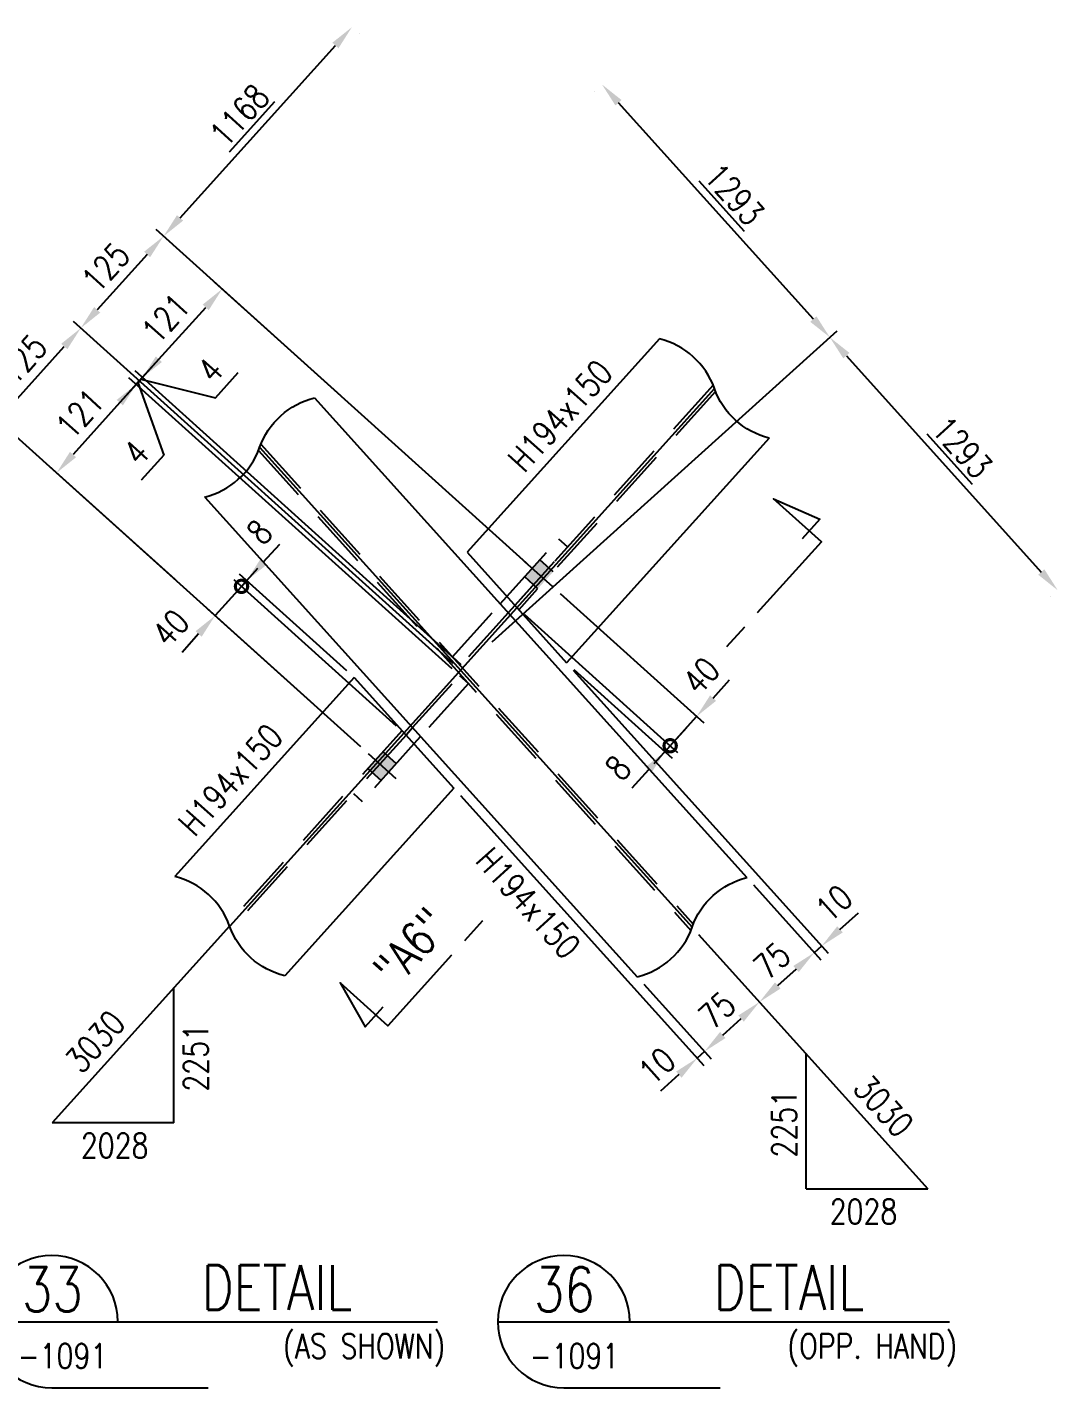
# Model space of a CAD drawing. Header units: millimetres. Extents: x 0 to 232280, y -26939 to 23794.
# Drawn here: x 101926 to 102971, y -24002 to -22622 of the extents above; entities that cross this region are included whole.
import ezdxf
from ezdxf.enums import TextEntityAlignment as Align

# ---------------------------------------------------------------- set-up
doc = ezdxf.new("R2010")
doc.units = ezdxf.units.MM
doc.header["$LTSCALE"] = 30
doc.linetypes.add('JNK-CENTER', pattern=[34, 30, -1.5, 1, -1.5])
doc.linetypes.add('JNK-HIDDEN', pattern=[3, 2, -1])
for name, color, linetype in [('CEN-R', 1, 'JNK-CENTER'), ('CON-C', 4, 'Continuous'), ('CON-G', 3, 'Continuous'), ('CON-W', 7, 'Continuous'), ('CON-Y', 2, 'Continuous'), ('Dim-W', 7, 'Continuous'), ('HID-Y', 2, 'JNK-HIDDEN'), ('STL-OBJT', 7, 'Continuous'), ('TXT-Y', 2, 'Continuous')]:
    doc.layers.add(name, color=color, linetype=linetype)
doc.styles.add('SIMPLEX', font='simplex.shx', dxfattribs={"width": 0.8})
doc.dimstyles.new('DIM10', dxfattribs={"dimscale": 10, "dimtxt": 2.5, "dimasz": 2.5, "dimexe": 1, "dimexo": 1, "dimgap": 1, "dimtad": 1, "dimdec": 0, "dimdsep": 46, "dimtxsty": 'SIMPLEX', "dimcen": 0, "dimclrt": 2, "dimadec": 1, "dimazin": 2, "dimtfac": 1, "dimtdec": 0, "dimtix": 1, "dimtmove": 2, "dimatfit": 0, "dimfxl": 0.18, "dimtolj": 1, "dimtzin": 0, "dimarcsym": 0})

# ---------------------------------------------------------------- blocks, each defined once
blk = doc.blocks.new('SECTITLE')
at = {"layer": 'CON-G'}
for p, q in [((-1.7, 0), (44.1, 0)), ((5, -6.7), (20.86, -6.7))]:
    blk.add_line(p, q, dxfattribs=at)
blk.add_arc((5, 0), 6.7, 0, 270, dxfattribs=at)
at = {"layer": 'CON-C', "style": 'SIMPLEX', "width": 0.8}
for tag, p in [('A', (5.06, 1.04)), ('ELEVATION', (27.83, 1.22))]:
    blk.add_attdef(tag, text='', height=4.5, dxfattribs=at).set_placement(p, align=Align.CENTER)
at = {"layer": 'CON-Y', "style": 'SIMPLEX', "width": 0.8}
blk.add_attdef('SCALE', text='', height=2.5, dxfattribs=at).set_placement((44.9, -3.72), align=Align.RIGHT)
blk.add_attdef('H0000-0000', (1.54, -4.72), '', height=2.5, dxfattribs=at)
blk = doc.blocks.new('*D3640')
at = {"layer": 'DEFPOINTS', "color": 0, "transparency": 16777216}
for p in [(102600.5, -23534.8), (102544.7, -23584.9), (102668.7, -23610.6)]:
    blk.add_point(p, dxfattribs=at)
at = {"layer": 'Dim-W', "color": 0, "lineweight": -2, "transparency": 16777216}
for p, q in [((102607.1, -23542.2), (102675.4, -23618)), ((102551.4, -23592.4), (102619.7, -23668.2)), ((102631.6, -23644), (102650.1, -23627.3))]:
    blk.add_line(p, q, dxfattribs=at)
at = {"layer": 'Dim-W', "color": 0, "transparency": 16777216}
for points in [[(102647.3, -23624.2), (102652.9, -23630.4), (102668.7, -23610.6)], [(102628.8, -23640.9), (102634.3, -23647.1), (102613, -23660.8)]]:
    blk.add_solid(points, dxfattribs=at)
at = {"layer": 'Dim-W', "color": 2, "transparency": 16777216, "insert": (102625.8, -23618.9), "char_height": 25, "attachment_point": 5, "rotation": 42.0167, "style": 'SIMPLEX', "bg_fill": 3, "box_fill_scale": 1.1, "bg_fill_color": 256, "bg_fill_true_color": 13158600, "bg_fill_transparency": 0}
blk.add_mtext('\\A1;75', dxfattribs=at)
blk = doc.blocks.new('*D3641')
at = {"layer": 'DEFPOINTS', "color": 0, "transparency": 16777216}
for p in [(102656, -23484.4), (102724.4, -23560.4), (102668.7, -23610.6)]:
    blk.add_point(p, dxfattribs=at)
at = {"layer": 'Dim-W', "color": 0, "lineweight": -2, "transparency": 16777216}
for p, q in [((102662.7, -23491.8), (102731.1, -23567.8)), ((102687.3, -23593.8), (102705.8, -23577.1)), ((102662, -23603.1), (102662, -23603.1))]:
    blk.add_line(p, q, dxfattribs=at)
at = {"layer": 'Dim-W', "color": 0, "transparency": 16777216}
for points in [[(102703.1, -23574), (102708.6, -23580.2), (102724.4, -23560.4)], [(102684.5, -23590.7), (102690.1, -23596.9), (102668.7, -23610.6)]]:
    blk.add_solid(points, dxfattribs=at)
at = {"layer": 'Dim-W', "color": 2, "transparency": 16777216, "insert": (102681.5, -23568.7), "char_height": 25, "attachment_point": 5, "rotation": 42.0167, "style": 'SIMPLEX', "bg_fill": 3, "box_fill_scale": 1.1, "bg_fill_color": 256, "bg_fill_true_color": 13158600, "bg_fill_transparency": 0}
blk.add_mtext('\\A1;75', dxfattribs=at)
blk = doc.blocks.new('*D3702')
at = {"layer": 'DEFPOINTS', "color": 0, "transparency": 16777216}
for p in [(102473.3, -23266.6), (102724.4, -23560.4), (102731.9, -23553.7)]:
    blk.add_point(p, dxfattribs=at)
at = {"layer": 'Dim-W', "color": 0, "lineweight": -2, "transparency": 16777216}
for p, q in [((102480, -23274.1), (102738.5, -23561.1)), ((102750.4, -23536.9), (102769, -23520.2)), ((102717.7, -23552.9), (102717.7, -23552.9)), ((102724.4, -23560.4), (102731.9, -23553.7)), ((102705.8, -23577.1), (102687.3, -23593.8))]:
    blk.add_line(p, q, dxfattribs=at)
at = {"layer": 'Dim-W', "color": 0, "transparency": 16777216}
blk.add_solid([(102703.1, -23574), (102708.6, -23580.2), (102724.4, -23560.4)], dxfattribs=at)
at = {"layer": 'Dim-W', "color": 2, "transparency": 16777216, "insert": (102744.3, -23510.4), "char_height": 25, "attachment_point": 5, "rotation": 42.0167, "style": 'SIMPLEX', "bg_fill": 3, "box_fill_scale": 1.1, "bg_fill_color": 256, "bg_fill_true_color": 13158600, "bg_fill_transparency": 0}
blk.add_mtext('\\A1;10', dxfattribs=at)
at = {"layer": 'Dim-W', "color": 0, "transparency": 16777216}
blk.add_solid([(102747.6, -23533.8), (102753.2, -23540), (102731.9, -23553.7)], dxfattribs=at)
blk = doc.blocks.new('*D3642')
at = {"layer": 'DEFPOINTS', "color": 0, "transparency": 16777216}
for p in [(102358.9, -23393.6), (102605.6, -23667.5), (102613, -23660.8)]:
    blk.add_point(p, dxfattribs=at)
at = {"layer": 'Dim-W', "color": 0, "lineweight": -2, "transparency": 16777216}
for p, q in [((102365.5, -23401.1), (102612.2, -23674.9)), ((102631.6, -23644), (102650.1, -23627.3)), ((102606.3, -23653.3), (102606.3, -23653.3)), ((102613, -23660.8), (102605.6, -23667.5)), ((102587, -23684.2), (102568.4, -23700.9))]:
    blk.add_line(p, q, dxfattribs=at)
at = {"layer": 'Dim-W', "color": 0, "transparency": 16777216}
blk.add_solid([(102628.8, -23640.9), (102634.3, -23647.1), (102613, -23660.8)], dxfattribs=at)
at = {"layer": 'Dim-W', "color": 2, "transparency": 16777216, "insert": (102564.8, -23675.3), "char_height": 25, "attachment_point": 5, "rotation": 42.0167, "style": 'SIMPLEX', "bg_fill": 3, "box_fill_scale": 1.1, "bg_fill_color": 256, "bg_fill_true_color": 13158600, "bg_fill_transparency": 0}
blk.add_mtext('\\A1;10', dxfattribs=at)
at = {"layer": 'Dim-W', "color": 0, "transparency": 16777216}
blk.add_solid([(102584.2, -23681.1), (102589.8, -23687.3), (102605.6, -23667.5)], dxfattribs=at)
blk = doc.blocks.new('_DotSmall')
at = {"color": 0, "linetype": 'ByBlock', "const_width": 0.5}
blk.add_lwpolyline([(-0.0625, 0, 1), (0.0625, 0, 1)], format="xyb", close=True, dxfattribs=at)
blk = doc.blocks.new('*D3643')
at = {"layer": 'DEFPOINTS', "color": 0, "transparency": 16777216}
for p in [(102459.2, -23189.6), (102422.8, -23210.6), (102605, -23321)]:
    blk.add_point(p, dxfattribs=at)
at = {"layer": 'Dim-W', "color": 0, "lineweight": -2, "transparency": 16777216}
for p, q in [((102466.6, -23196.3), (102612.4, -23327.6)), ((102430.2, -23217.3), (102585.7, -23357.4)), ((102621.7, -23302.4), (102638.5, -23283.8)), ((102578.2, -23350.7), (102605, -23321)), ((102578.2, -23350.7), (102561.5, -23369.2))]:
    blk.add_line(p, q, dxfattribs=at)
at = {"layer": 'Dim-W', "color": 0, "lineweight": -2, "transparency": 16777216, "xscale": 25, "yscale": 25, "zscale": 25, "rotation": 47.98326954012734}
blk.add_blockref('_DotSmall', (102578.2, -23350.7), dxfattribs=at)
at = {"layer": 'Dim-W', "color": 2, "transparency": 16777216, "insert": (102609.7, -23279.7), "char_height": 25, "attachment_point": 5, "rotation": 47.9833, "style": 'SIMPLEX', "bg_fill": 3, "box_fill_scale": 1.1, "bg_fill_color": 256, "bg_fill_true_color": 13158600, "bg_fill_transparency": 0}
blk.add_mtext('\\A1;40', dxfattribs=at)
at = {"layer": 'Dim-W', "color": 0, "transparency": 16777216}
blk.add_solid([(102618.7, -23299.6), (102624.8, -23305.2), (102605, -23321)], dxfattribs=at)
blk = doc.blocks.new('*D3644')
at = {"layer": 'DEFPOINTS', "color": 0, "transparency": 16777216}
for p in [(102473.3, -23266.6), (102578.2, -23350.7), (102573, -23356.5)]:
    blk.add_point(p, dxfattribs=at)
at = {"layer": 'Dim-W', "color": 0, "lineweight": -2, "transparency": 16777216}
for p, q in [((102480.7, -23273.3), (102580.4, -23363.2)), ((102578.2, -23350.7), (102595, -23332.1)), ((102578.2, -23350.7), (102573, -23356.5)), ((102585.7, -23357.4), (102585.7, -23357.4)), ((102556.3, -23375.1), (102539.5, -23393.6))]:
    blk.add_line(p, q, dxfattribs=at)
at = {"layer": 'Dim-W', "color": 2, "transparency": 16777216, "insert": (102525.4, -23373.1), "char_height": 25, "attachment_point": 5, "rotation": 47.9833, "style": 'SIMPLEX', "bg_fill": 3, "box_fill_scale": 1.1, "bg_fill_color": 256, "bg_fill_true_color": 13158600, "bg_fill_transparency": 0}
blk.add_mtext('\\A1;8', dxfattribs=at)
at = {"layer": 'Dim-W', "color": 0, "transparency": 16777216}
blk.add_solid([(102553.2, -23372.3), (102559.4, -23377.9), (102573, -23356.5)], dxfattribs=at)
blk = doc.blocks.new('_None')
blk = doc.blocks.new('*D3645')
at = {"layer": 'DEFPOINTS', "color": 0, "transparency": 16777216}
for p in [(102116.8, -23218.8), (102308.4, -23337.6), (102271.9, -23358.6)]:
    blk.add_point(p, dxfattribs=at)
at = {"layer": 'Dim-W', "color": 0, "lineweight": -2, "transparency": 16777216}
for p, q in [((102143.6, -23189.1), (102160.3, -23170.6)), ((102143.6, -23189.1), (102116.8, -23218.8)), ((102300.9, -23330.9), (102136.1, -23182.4)), ((102264.5, -23351.9), (102109.4, -23212.2)), ((102100.1, -23237.4), (102083.3, -23256))]:
    blk.add_line(p, q, dxfattribs=at)
at = {"layer": 'Dim-W', "color": 0, "lineweight": -2, "transparency": 16777216, "xscale": 25, "yscale": 25, "zscale": 25, "rotation": 227.9832695401273}
blk.add_blockref('_DotSmall', (102143.6, -23189.1), dxfattribs=at)
at = {"layer": 'Dim-W', "color": 2, "transparency": 16777216, "insert": (102071.8, -23231.2), "char_height": 25, "attachment_point": 5, "rotation": 47.9833, "style": 'SIMPLEX', "bg_fill": 3, "box_fill_scale": 1.1, "bg_fill_color": 256, "bg_fill_true_color": 13158600, "bg_fill_transparency": 0}
blk.add_mtext('\\A1;40', dxfattribs=at)
at = {"layer": 'Dim-W', "color": 0, "transparency": 16777216}
blk.add_solid([(102097, -23234.6), (102103.2, -23240.2), (102116.8, -23218.8)], dxfattribs=at)
blk = doc.blocks.new('*D3646')
at = {"layer": 'DEFPOINTS', "color": 0, "transparency": 16777216}
for p in [(102143.6, -23189.1), (102148.8, -23183.3), (102257.9, -23281.6)]:
    blk.add_point(p, dxfattribs=at)
at = {"layer": 'Dim-W', "color": 0, "lineweight": -2, "transparency": 16777216}
for p, q in [((102165.6, -23164.7), (102182.3, -23146.2)), ((102143.6, -23189.1), (102126.8, -23207.7)), ((102250.5, -23274.9), (102141.4, -23176.6)), ((102143.6, -23189.1), (102148.8, -23183.3)), ((102151, -23195.8), (102151, -23195.8))]:
    blk.add_line(p, q, dxfattribs=at)
at = {"layer": 'Dim-W', "color": 0, "lineweight": -2, "transparency": 16777216, "xscale": 25, "yscale": 25, "zscale": 25, "rotation": 47.98326954012734}
blk.add_blockref('_DotSmall', (102143.6, -23189.1), dxfattribs=at)
at = {"layer": 'Dim-W', "color": 2, "transparency": 16777216, "insert": (102161.8, -23134), "char_height": 25, "attachment_point": 5, "rotation": 47.9833, "style": 'SIMPLEX', "bg_fill": 3, "box_fill_scale": 1.1, "bg_fill_color": 256, "bg_fill_true_color": 13158600, "bg_fill_transparency": 0}
blk.add_mtext('\\A1;8', dxfattribs=at)
at = {"layer": 'Dim-W', "color": 0, "transparency": 16777216}
blk.add_solid([(102162.5, -23161.9), (102168.7, -23167.5), (102148.8, -23183.3)], dxfattribs=at)
blk = doc.blocks.new('*D3647')
at = {"layer": 'DEFPOINTS', "color": 0, "transparency": 16777216}
for p in [(101980.6, -22927.3), (102365.6, -23274.1), (102271.9, -23358.6)]:
    blk.add_point(p, dxfattribs=at)
at = {"layer": 'Dim-W', "color": 0, "lineweight": -2, "transparency": 16777216}
for p, q in [((102358.2, -23267.4), (101973.2, -22920.6)), ((101913.4, -23001.9), (101963.9, -22945.8)), ((102264.5, -23351.9), (101889.2, -23013.8))]:
    blk.add_line(p, q, dxfattribs=at)
at = {"layer": 'Dim-W', "color": 0, "transparency": 16777216}
for points in [[(101960.8, -22943.1), (101967, -22948.6), (101980.6, -22927.3)], [(101910.3, -22999.1), (101916.5, -23004.7), (101896.6, -23020.5)]]:
    blk.add_solid(points, dxfattribs=at)
at = {"layer": 'Dim-W', "color": 2, "transparency": 16777216, "insert": (101921.9, -22958.8), "char_height": 25, "attachment_point": 5, "rotation": 47.9833, "style": 'SIMPLEX', "bg_fill": 3, "box_fill_scale": 1.1, "bg_fill_color": 256, "bg_fill_true_color": 13158600, "bg_fill_transparency": 0}
blk.add_mtext('\\A1;125', dxfattribs=at)
blk = doc.blocks.new('*D3649')
at = {"layer": 'DEFPOINTS', "color": 0, "transparency": 16777216}
for p in [(101980.6, -22927.3), (102439.9, -23172.2), (102365.6, -23274.1)]:
    blk.add_point(p, dxfattribs=at)
at = {"layer": 'Dim-W', "color": 0, "lineweight": -2, "transparency": 16777216}
for p, q in [((102432.5, -23165.5), (102057.2, -22827.4)), ((102047.8, -22852.6), (101997.3, -22908.7)), ((102358.2, -23267.4), (101973.2, -22920.6))]:
    blk.add_line(p, q, dxfattribs=at)
at = {"layer": 'Dim-W', "color": 0, "transparency": 16777216}
for points in [[(102044.8, -22849.8), (102050.9, -22855.4), (102064.6, -22834.1)], [(101994.2, -22905.9), (102000.4, -22911.5), (101980.6, -22927.3)]]:
    blk.add_solid(points, dxfattribs=at)
at = {"layer": 'Dim-W', "color": 2, "transparency": 16777216, "insert": (102005.9, -22865.6), "char_height": 25, "attachment_point": 5, "rotation": 47.9833, "style": 'SIMPLEX', "bg_fill": 3, "box_fill_scale": 1.1, "bg_fill_color": 256, "bg_fill_true_color": 13158600, "bg_fill_transparency": 0}
blk.add_mtext('\\A1;125', dxfattribs=at)
blk = doc.blocks.new('*D3650')
at = {"layer": 'DEFPOINTS', "color": 0, "transparency": 16777216}
for p in [(102255.5, -22622.1), (102255.5, -22622.1), (102064.6, -22834.1)]:
    blk.add_point(p, dxfattribs=at)
at = {"layer": 'Dim-W', "color": 0, "lineweight": -2, "transparency": 16777216}
for p, q in [((102262.9, -22628.8), (102262.9, -22628.8)), ((102081.3, -22815.5), (102238.8, -22640.7)), ((102057.2, -22827.4), (102057.2, -22827.4))]:
    blk.add_line(p, q, dxfattribs=at)
at = {"layer": 'Dim-W', "color": 0, "transparency": 16777216}
for points in [[(102235.7, -22637.9), (102241.9, -22643.5), (102255.5, -22622.1)], [(102078.2, -22812.7), (102084.4, -22818.3), (102064.6, -22834.1)]]:
    blk.add_solid(points, dxfattribs=at)
at = {"layer": 'Dim-W', "color": 2, "transparency": 16777216, "insert": (102141.5, -22711.4), "char_height": 25, "attachment_point": 5, "rotation": 47.9833, "style": 'SIMPLEX', "bg_fill": 3, "box_fill_scale": 1.1, "bg_fill_color": 256, "bg_fill_true_color": 13158600, "bg_fill_transparency": 0}
blk.add_mtext('\\A1;{\\L1168}', dxfattribs=at)
blk = doc.blocks.new('*D3651')
at = {"layer": 'DEFPOINTS', "color": 0, "transparency": 16777216}
for p in [(101956.1, -23074), (102083.7, -23189), (102364.7, -23279.5)]:
    blk.add_point(p, dxfattribs=at)
at = {"layer": 'Dim-W', "color": 0, "lineweight": -2, "transparency": 16777216}
for p, q in [((102357.3, -23272.8), (102029.5, -22977.5)), ((102020.2, -23002.8), (101972.8, -23055.5)), ((102076.3, -23182.3), (101948.6, -23067.3))]:
    blk.add_line(p, q, dxfattribs=at)
at = {"layer": 'Dim-W', "color": 0, "transparency": 16777216}
for points in [[(102017.1, -23000), (102023.3, -23005.6), (102037, -22984.2)], [(101969.7, -23052.7), (101975.9, -23058.2), (101956.1, -23074)]]:
    blk.add_solid(points, dxfattribs=at)
at = {"layer": 'Dim-W', "color": 2, "transparency": 16777216, "insert": (101979.8, -23014.1), "char_height": 25, "attachment_point": 5, "rotation": 47.9833, "style": 'SIMPLEX', "bg_fill": 3, "box_fill_scale": 1.1, "bg_fill_color": 256, "bg_fill_true_color": 13158600, "bg_fill_transparency": 0}
blk.add_mtext('\\A1;121', dxfattribs=at)
blk = doc.blocks.new('*D3652')
at = {"layer": 'DEFPOINTS', "color": 0, "transparency": 16777216}
for p in [(102124, -22887.6), (102251.7, -23002.6), (102370.9, -23272.7)]:
    blk.add_point(p, dxfattribs=at)
at = {"layer": 'Dim-W', "color": 0, "lineweight": -2, "transparency": 16777216}
for p, q in [((102244.2, -22995.9), (102116.6, -22880.9)), ((102059.8, -22958.8), (102107.3, -22906.2)), ((102363.4, -23266), (102035.7, -22970.7))]:
    blk.add_line(p, q, dxfattribs=at)
at = {"layer": 'Dim-W', "color": 0, "transparency": 16777216}
for points in [[(102104.2, -22903.4), (102110.4, -22909), (102124, -22887.6)], [(102056.7, -22956), (102062.9, -22961.6), (102043.1, -22977.4)]]:
    blk.add_solid(points, dxfattribs=at)
at = {"layer": 'Dim-W', "color": 2, "transparency": 16777216, "insert": (102066.8, -22917.4), "char_height": 25, "attachment_point": 5, "rotation": 47.9833, "style": 'SIMPLEX', "bg_fill": 3, "box_fill_scale": 1.1, "bg_fill_color": 256, "bg_fill_true_color": 13158600, "bg_fill_transparency": 0}
blk.add_mtext('\\A1;121', dxfattribs=at)
blk = doc.blocks.new('*D3653')
at = {"layer": 'DEFPOINTS', "color": 0, "transparency": 16777216}
for p in [(102040, -22980.8), (102043.1, -22977.4), (102043.1, -22977.4)]:
    blk.add_point(p, dxfattribs=at)
at = {"layer": 'Dim-W', "color": 0, "lineweight": -2, "transparency": 16777216}
for p, q in [((102043.1, -22977.4), (102059.8, -22958.8)), ((102040, -22980.8), (102023.3, -22999.4)), ((102040, -22980.8), (102043.1, -22977.4)), ((102040, -22980.8), (102043.1, -22977.4)), ((102041.6, -22979.1), (102117.4, -22997.8)), ((102117.4, -22997.8), (102140.3, -22972.4)), ((102047.5, -22987.5), (102047.5, -22987.5)), ((102050.5, -22984.1), (102050.5, -22984.1))]:
    blk.add_line(p, q, dxfattribs=at)
at = {"layer": 'Dim-W', "color": 2, "transparency": 16777216, "insert": (102112.1, -22970), "char_height": 25, "attachment_point": 5, "rotation": 47.9833, "style": 'SIMPLEX', "bg_fill": 3, "box_fill_scale": 1.1, "bg_fill_color": 256, "bg_fill_true_color": 13158600, "bg_fill_transparency": 0}
blk.add_mtext('\\A1;4', dxfattribs=at)
blk = doc.blocks.new('*D3654')
at = {"layer": 'DEFPOINTS', "color": 0, "transparency": 16777216}
for p in [(102040, -22980.8), (102037, -22984.2), (102037, -22984.2)]:
    blk.add_point(p, dxfattribs=at)
at = {"layer": 'Dim-W', "color": 0, "lineweight": -2, "transparency": 16777216}
for p, q in [((102040, -22980.8), (102056.8, -22962.2)), ((102040, -22980.8), (102037, -22984.2)), ((102040, -22980.8), (102037, -22984.2)), ((102038.5, -22982.5), (102065, -23056)), ((102037, -22984.2), (102020.2, -23002.8)), ((102044.4, -22990.9), (102044.4, -22990.9)), ((102047.5, -22987.5), (102047.5, -22987.5)), ((102065, -23056), (102042, -23081.4))]:
    blk.add_line(p, q, dxfattribs=at)
at = {"layer": 'Dim-W', "color": 2, "transparency": 16777216, "insert": (102036.8, -23053.6), "char_height": 25, "attachment_point": 5, "rotation": 47.9833, "style": 'SIMPLEX', "bg_fill": 3, "box_fill_scale": 1.1, "bg_fill_color": 256, "bg_fill_true_color": 13158600, "bg_fill_transparency": 0}
blk.add_mtext('\\A1;4', dxfattribs=at)
blk = doc.blocks.new('*D3655')
at = {"layer": 'DEFPOINTS', "color": 0, "transparency": 16777216}
for p in [(102971.2, -23193.1), (102971.2, -23193.1), (102390.2, -23251.9)]:
    blk.add_point(p, dxfattribs=at)
at = {"layer": 'Dim-W', "color": 0, "lineweight": -2, "transparency": 16777216}
for p, q in [((102397.6, -23245.3), (102747.6, -22930)), ((102756.9, -22955.2), (102954.5, -23174.6)), ((102963.8, -23199.8), (102963.8, -23199.8))]:
    blk.add_line(p, q, dxfattribs=at)
at = {"layer": 'Dim-W', "color": 0, "transparency": 16777216}
for points in [[(102760, -22952.4), (102753.8, -22958), (102740.1, -22936.6)], [(102957.6, -23171.8), (102951.4, -23177.3), (102971.2, -23193.1)]]:
    blk.add_solid(points, dxfattribs=at)
at = {"layer": 'Dim-W', "color": 2, "transparency": 16777216, "insert": (102874.3, -23048.2), "char_height": 25, "attachment_point": 5, "rotation": 312.0167, "style": 'SIMPLEX', "bg_fill": 3, "box_fill_scale": 1.1, "bg_fill_color": 256, "bg_fill_true_color": 13158600, "bg_fill_transparency": 0}
blk.add_mtext('\\A1;{\\L1293}', dxfattribs=at)
blk = doc.blocks.new('*D3656')
at = {"layer": 'DEFPOINTS', "color": 0, "transparency": 16777216}
for p in [(102509.1, -22680.2), (102509.1, -22680.2), (102390.2, -23251.9)]:
    blk.add_point(p, dxfattribs=at)
at = {"layer": 'Dim-W', "color": 0, "lineweight": -2, "transparency": 16777216}
for p, q in [((102501.6, -22686.9), (102501.6, -22686.9)), ((102723.4, -22918.1), (102525.8, -22698.7)), ((102397.6, -23245.3), (102747.6, -22930))]:
    blk.add_line(p, q, dxfattribs=at)
at = {"layer": 'Dim-W', "color": 0, "transparency": 16777216}
for points in [[(102528.9, -22696), (102522.7, -22701.5), (102509.1, -22680.2)], [(102726.5, -22915.3), (102720.3, -22920.9), (102740.1, -22936.6)]]:
    blk.add_solid(points, dxfattribs=at)
at = {"layer": 'Dim-W', "color": 2, "transparency": 16777216, "insert": (102643.2, -22791.7), "char_height": 25, "attachment_point": 5, "rotation": 312.0167, "style": 'SIMPLEX', "bg_fill": 3, "box_fill_scale": 1.1, "bg_fill_color": 256, "bg_fill_true_color": 13158600, "bg_fill_transparency": 0}
blk.add_mtext('\\A1;{\\L1293}', dxfattribs=at)
blk = doc.blocks.new('SECMARK2')
at = {"layer": 'CON-C'}
blk.add_line((0, 0), (-2.72, 0), dxfattribs=at)
blk.add_lwpolyline([(-4.67, 0), (-14.32, 0), (-14.32, 6.51), (-15.93, 1.64), (-13.23, 1.64)], dxfattribs=at)
at = {"layer": 'CON-C', "style": 'SIMPLEX', "width": 0.8}
blk.add_attdef('TAG', (-12.98, 1.18), '', height=3.5, dxfattribs=at)

msp = doc.modelspace()

# ---------------------------------------------------------------- hatches: boundary and pattern name
at = {"layer": 'Dim-W'}
h = msp.add_hatch(color=256, dxfattribs=at)
h.paths.add_polyline_path([(102457.26, -23172.35), (102455.03, -23170.34), (102447.33, -23178.89), (102449.56, -23180.9)])
h.paths.add_polyline_path([(102459.49, -23174.36), (102457.26, -23172.35), (102449.56, -23180.9), (102451.79, -23182.9)])
h.paths.add_polyline_path([(102451.79, -23182.9), (102449.56, -23180.9), (102441.86, -23189.44), (102444.09, -23191.45)])
h.paths.add_polyline_path([(102449.56, -23180.9), (102447.33, -23178.89), (102439.63, -23187.43), (102441.86, -23189.44)])
h.paths.add_polyline_path([(102447.33, -23178.89), (102438.42, -23170.86), (102430.72, -23179.4), (102439.63, -23187.43)])
h.paths.add_polyline_path([(102447.33, -23178.89), (102455.03, -23170.34), (102446.11, -23162.31), (102438.42, -23170.86)])
h = msp.add_hatch(color=256, dxfattribs=at)
h.paths.add_polyline_path([(102273.91, -23375.86), (102276.13, -23377.87), (102283.83, -23369.33), (102281.6, -23367.32)])
h.paths.add_polyline_path([(102271.68, -23373.86), (102273.91, -23375.86), (102281.6, -23367.32), (102279.37, -23365.31)])
h.paths.add_polyline_path([(102279.37, -23365.31), (102281.6, -23367.32), (102289.3, -23358.78), (102287.07, -23356.77)])
h.paths.add_polyline_path([(102281.6, -23367.32), (102283.83, -23369.33), (102291.53, -23360.79), (102289.3, -23358.78)])
h.paths.add_polyline_path([(102283.83, -23369.33), (102292.75, -23377.36), (102300.45, -23368.82), (102291.53, -23360.79)])
h.paths.add_polyline_path([(102283.83, -23369.33), (102276.13, -23377.87), (102285.05, -23385.91), (102292.75, -23377.36)])

# ---------------------------------------------------------------- linework, layer by layer
at = {"layer": 'CEN-R'}
for p, q in [((102623.05, -22988.32), (102131.63, -23533.78)), ((102161.98, -23048.12), (102600.46, -23534.81)), ((102459.22, -23189.6), (102430.99, -23164.16)), ((102271.95, -23358.62), (102300.18, -23384.05))]:
    msp.add_line(p, q, dxfattribs=at)
at = {"layer": 'CON-G'}
for p, q in [((102567.26, -22938.2), (102372.31, -23154.59)), ((102217.77, -22998), (102655.97, -23484.38)), ((102678.57, -23038.75), (102473.26, -23266.64)), ((102106.47, -23098.55), (102544.67, -23584.94)), ((102372.31, -23154.59), (102473.26, -23266.64)), ((102405.96, -23206.88), (102412.69, -23199.41)), ((102420.77, -23208.37), (102414.04, -23215.84)), ((102257.9, -23281.58), (102076.11, -23483.36)), ((102257.9, -23281.58), (102358.85, -23393.63)), ((102310.82, -23339.38), (102317.13, -23332.37)), ((102325.2, -23341.34), (102318.47, -23348.81)), ((102358.85, -23393.63), (102187.42, -23583.91))]:
    msp.add_line(p, q, dxfattribs=at)
at = {"layer": 'CON-W'}
for p, q in [((102074.97, -23733.22), (102074.97, -23596.39)), ((102716.15, -23800.05), (102716.15, -23663.23)), ((102074.97, -23733.22), (101951.7, -23733.22)), ((102716.15, -23800.05), (102839.42, -23800.05))]:
    msp.add_line(p, q, dxfattribs=at)
for points in [[(102678.57, -23038.75, -0.2521827), (102623.13, -22988.53, 0.2536225), (102567.26, -22938.2)], [(102106.05, -23098.65, 0.2536225), (102161.91, -23048.32, -0.2536225), (102217.77, -22998)], [(102187.42, -23583.91, -0.2536225), (102131.56, -23533.58, 0.2521827), (102076.11, -23483.36, 0.2521827)], [(102544.67, -23584.94, 0.2536225), (102600.53, -23534.61, -0.2521827), (102655.97, -23484.38, -0.2521827)]]:
    msp.add_lwpolyline(points, format="xyb", dxfattribs=at)
at = {"layer": 'Dim-W'}
msp.add_line((102131.56, -23533.58), (101951.7, -23733.22), dxfattribs=at)
at = {"layer": 'HID-Y'}
for p, q in [((102621.85, -22985.18), (102420.77, -23208.37)), ((102624.24, -22991.49), (102424.81, -23212.85)), ((102160.79, -23051.28), (102599.25, -23537.96)), ((102163.19, -23044.97), (102601.64, -23531.65)), ((102412.69, -23199.41), (102465.19, -23141.14)), ((102474.11, -23149.17), (102465.19, -23141.14)), ((102420.77, -23208.37), (102474.11, -23149.17)), ((102459.49, -23174.36), (102446.11, -23162.31)), ((102444.09, -23191.45), (102430.72, -23179.4)), ((102357.51, -23260.66), (102405.96, -23206.88)), ((102414.04, -23215.84), (102366.42, -23268.69)), ((102366.42, -23268.69), (102357.51, -23260.66)), ((102317.13, -23332.37), (102364.74, -23279.52)), ((102364.74, -23279.52), (102373.66, -23287.55)), ((102373.66, -23287.55), (102325.2, -23341.34)), ((102306.36, -23335.36), (102130.44, -23530.62)), ((102310.4, -23339.84), (102132.83, -23536.93)), ((102310.4, -23339.84), (102257.06, -23399.05)), ((102318.47, -23348.81), (102265.97, -23407.08)), ((102287.07, -23356.77), (102300.45, -23368.82)), ((102271.68, -23373.86), (102285.05, -23385.91)), ((102257.06, -23399.05), (102265.97, -23407.08))]:
    msp.add_line(p, q, dxfattribs=at)

# ---------------------------------------------------------------- block references
at = {"layer": 'Dim-W', "xscale": 10, "yscale": 10, "zscale": 10}
for p, values in [((101901.28, -23934.7), {'H0000-0000': '-1091', 'A': '33', 'ELEVATION': 'DETAIL', 'SCALE': '(AS SHOWN)'}), ((102420.35, -23934.7), {'H0000-0000': '-1091', 'A': '36', 'ELEVATION': 'DETAIL', 'SCALE': '(OPP. HAND)'})]:
    msp.add_blockref('SECTITLE', p, dxfattribs=at).add_auto_attribs(values)

# ---------------------------------------------------------------- texts
at = {"layer": 'CON-Y', "style": 'SIMPLEX', "width": 0.8}
for s, rotation, p in [('3030', 47.98327, (101981.63, -23684.41)), ('2251', 90, (102109.78, -23701.41)), ('3030', 312.01673, (102762.32, -23698.88)), ('2251', 90, (102706.35, -23768.24))]:
    msp.add_text(s, height=25, rotation=rotation, dxfattribs=at).set_placement(p)
for p in [(101980.72, -23768.65), (102739.93, -23835.49)]:
    msp.add_text('2028', height=25, dxfattribs=at).set_placement(p)
at = {"layer": 'TXT-Y', "style": 'SIMPLEX', "width": 0.8}
for rotation, p in [(47.98327, (102476.01, -23024.54)), (47.98327, (102141.73, -23393.52)), (312.01673, (102425.05, -23518.54))]:
    msp.add_text('H194x150', height=25, rotation=rotation, dxfattribs=at).set_placement(p, align=Align.CENTER)

# ---------------------------------------------------------------- next in the draw order: dimensions: what is measured, and where the dimension line sits
at = {"layer": 'Dim-W'}
dim = msp.add_linear_dim(base=(102116.81, -23218.85), p1=(102308.38, -23337.6), p2=(102271.95, -23358.62), angle=47.98327, dimstyle='DIM10', override={"dimblk1": 'DotSmall', "dimsah": 1, "dimtix": 0, "dimatfit": 2, "dimtfill": 1}, dxfattribs=at)
dim.commit()
dim.dimension.update_dxf_attribs({"geometry": '*D3645', "text_midpoint": (102071.75, -23231.24), "dimtype": 160})
dim = msp.add_linear_dim(base=(102668.7, -23610.56), p1=(102544.67, -23584.94), p2=(102600.46, -23534.81), angle=42.01673, dimstyle='DIM10', override={"dimtix": 0, "dimatfit": 2, "dimtfill": 1}, dxfattribs=at)
dim.commit()
dim.dimension.update_dxf_attribs({"geometry": '*D3640', "text_midpoint": (102625.78, -23618.94)})

# ---------------------------------------------------------------- next in the draw order: dimensions: what is measured, and where the dimension line sits
dim = msp.add_linear_dim(base=(102148.83, -23183.31), p1=(102143.58, -23189.13), p2=(102257.9, -23281.58), angle=47.98327, dimstyle='DIM10', override={"dimblk1": 'DotSmall', "dimsah": 1, "dimtix": 0, "dimatfit": 2, "dimtfill": 1}, dxfattribs=at)
dim.commit()
dim.dimension.update_dxf_attribs({"geometry": '*D3646', "text_midpoint": (102161.84, -23134.04), "dimtype": 160})
dim = msp.add_linear_dim(base=(102724.42, -23560.36), p1=(102668.7, -23610.56), p2=(102655.97, -23484.38), angle=42.01673, dimstyle='DIM10', override={"dimtix": 0, "dimatfit": 2, "dimtfill": 1}, dxfattribs=at)
dim.commit()
dim.dimension.update_dxf_attribs({"geometry": '*D3641', "text_midpoint": (102681.5, -23568.74)})

# ---------------------------------------------------------------- next in the draw order: linework, layer by layer
msp.add_line((102668.7, -23610.56), (102839.42, -23800.05), dxfattribs=at)

# ---------------------------------------------------------------- next in the draw order: dimensions: what is measured, and where the dimension line sits
dim = msp.add_linear_dim(base=(101980.6, -22927.27), p1=(102271.95, -23358.62), p2=(102365.58, -23274.11), angle=47.98327, dimstyle='DIM10', override={"dimtix": 0, "dimatfit": 2, "dimtfill": 1}, dxfattribs=at)
dim.commit()
dim.dimension.update_dxf_attribs({"geometry": '*D3647', "text_midpoint": (101921.9, -22958.81)})
dim = msp.add_linear_dim(base=(102731.85, -23553.67), p1=(102724.42, -23560.36), p2=(102473.26, -23266.64), angle=42.01673, dimstyle='DIM10', override={"dimtix": 0, "dimatfit": 2, "dimtfill": 1}, dxfattribs=at)
dim.commit()
dim.dimension.update_dxf_attribs({"geometry": '*D3702', "text_midpoint": (102744.26, -23510.45), "dimtype": 160})

# ---------------------------------------------------------------- next in the draw order: dimensions: what is measured, and where the dimension line sits
for base, p1, p2, angle, override, picture, middle in [((102605.02, -23320.95), (102422.79, -23210.61), (102459.22, -23189.6), 47.98327, {"dimblk1": 'DotSmall', "dimsah": 1, "dimtix": 0, "dimatfit": 2, "dimtfill": 1}, '*D3643', (102609.7, -23279.67)), ((102605.55, -23667.45), (102612.98, -23660.76), (102358.85, -23393.63), 42.01673, {"dimtix": 0, "dimatfit": 2, "dimtfill": 1}, '*D3642', (102564.81, -23675.33))]:
    dim = msp.add_linear_dim(base=base, p1=p1, p2=p2, angle=angle, dimstyle='DIM10', override=override, dxfattribs=at)
    dim.commit()
    dim.dimension.update_dxf_attribs({"geometry": picture, "text_midpoint": middle, "dimtype": 160})

# ---------------------------------------------------------------- next in the draw order: block references
at = {"layer": 'CON-W'}
ref = msp.add_blockref('SECMARK2', (102387.81, -23528.28), dxfattribs=dict(at, xscale=9.999999999999215, yscale=9.999999999999215, zscale=9.999999999999215, rotation=47.98326954012977))
ref.add_attrib('TAG', '"A6"', (102300.18, -23597.49), dxfattribs={"layer": 'CON-C', "height": 35, "rotation": 47.98327, "style": 'SIMPLEX', "width": 0.8})

# ---------------------------------------------------------------- next in the draw order: dimensions: what is measured, and where the dimension line sits
at = {"layer": 'Dim-W'}
dim = msp.add_linear_dim(base=(101980.6, -22927.27), p1=(102439.9, -23172.19), p2=(102365.58, -23274.11), angle=227.98327, dimstyle='DIM10', override={"dimtix": 0, "dimatfit": 2, "dimtfill": 1}, dxfattribs=at)
dim.commit()
dim.dimension.update_dxf_attribs({"geometry": '*D3649', "text_midpoint": (102005.87, -22865.6)})
dim = msp.add_linear_dim(base=(102573, -23356.49), p1=(102578.24, -23350.67), p2=(102473.26, -23266.64), angle=47.98327, dimstyle='DIM10', override={"dimblk1": 'None', "dimsah": 1, "dimtix": 0, "dimatfit": 2, "dimtfill": 1}, dxfattribs=at)
dim.commit()
dim.dimension.update_dxf_attribs({"geometry": '*D3644', "text_midpoint": (102525.45, -23373.13), "dimtype": 160})

# ---------------------------------------------------------------- next in the draw order: dimensions: what is measured, and where the dimension line sits
for base, p1, p2, angle, text, picture, middle in [((102255.49, -22622.15), (102064.58, -22834.05), (102255.49, -22622.15), 227.98327, '{\\L1168}', '*D3650', (102141.46, -22711.37)), ((102971.22, -23193.13), (102390.18, -23251.95), (102971.22, -23193.13), 312.01673, '{\\L1293}', '*D3655', (102874.26, -23048.15))]:
    dim = msp.add_linear_dim(base=base, p1=p1, p2=p2, angle=angle, text=text, dimstyle='DIM10', override={"dimtix": 0, "dimatfit": 2, "dimtfill": 1}, dxfattribs=at)
    dim.commit()
    dim.dimension.update_dxf_attribs({"geometry": picture, "text_midpoint": middle})
dim = msp.add_linear_dim(base=(101956.06, -23074.03), p1=(102364.74, -23279.52), p2=(102083.71, -23189.03), angle=47.98327, dimstyle='DIM10', override={"dimtix": 0, "dimatfit": 2, "dimtfill": 1}, dxfattribs=at)
dim.commit()
dim.dimension.update_dxf_attribs({"geometry": '*D3651', "text_midpoint": (101979.8, -23014.06)})

# ---------------------------------------------------------------- next in the draw order: dimensions: what is measured, and where the dimension line sits
dim = msp.add_linear_dim(base=(102509.08, -22680.17), p1=(102390.18, -23251.95), p2=(102509.08, -22680.17), angle=132.01673, text='{\\L1293}', dimstyle='DIM10', override={"dimtix": 0, "dimatfit": 2, "dimtfill": 1}, dxfattribs=at)
dim.commit()
dim.dimension.update_dxf_attribs({"geometry": '*D3656', "text_midpoint": (102643.19, -22791.67)})
dim = msp.add_linear_dim(base=(102124.02, -22887.6), p1=(102370.88, -23272.71), p2=(102251.67, -23002.61), angle=227.98327, dimstyle='DIM10', override={"dimtix": 0, "dimatfit": 2, "dimtfill": 1}, dxfattribs=at)
dim.commit()
dim.dimension.update_dxf_attribs({"geometry": '*D3652', "text_midpoint": (102066.84, -22917.45)})

# ---------------------------------------------------------------- next in the draw order: block references
at = {"layer": 'STL-OBJT', "xscale": -10, "yscale": 9.999999999999998, "zscale": 10, "rotation": 47.98326954012689}
msp.add_blockref('SECMARK2', (102635.64, -23250.2), dxfattribs=at)

# ---------------------------------------------------------------- next in the draw order: dimensions: what is measured, and where the dimension line sits
at = {"layer": 'Dim-W'}
dim = msp.add_linear_dim(base=(102043.11, -22977.41), p1=(102040.04, -22980.81), p2=(102043.11, -22977.41), angle=47.98327, text='4', dimstyle='DIM10', override={"dimblk1": 'None', "dimblk2": 'None', "dimsah": 1, "dimtix": 0, "dimtmove": 1, "dimatfit": 2, "dimtfill": 1}, dxfattribs=at)
dim.commit()
dim.dimension.update_dxf_attribs({"geometry": '*D3653', "text_midpoint": (102124.07, -22990.39), "dimtype": 160})

# ---------------------------------------------------------------- next in the draw order: linework, layer by layer
at = {"layer": 'Dim-W', "const_width": 1.8}
msp.add_lwpolyline([(102039.14, -22980.81, 1), (102040.94, -22980.81, 1)], format="xyb", close=True, dxfattribs=at)

# ---------------------------------------------------------------- next in the draw order: dimensions: what is measured, and where the dimension line sits
at = {"layer": 'Dim-W'}
dim = msp.add_linear_dim(base=(102036.97, -22984.22), p1=(102040.04, -22980.81), p2=(102036.97, -22984.22), angle=227.98327, text='4', dimstyle='DIM10', override={"dimblk1": 'None', "dimblk2": 'None', "dimsah": 1, "dimtix": 0, "dimtmove": 1, "dimatfit": 2, "dimtfill": 1}, dxfattribs=at)
dim.commit()
dim.dimension.update_dxf_attribs({"geometry": '*D3654', "text_midpoint": (102058.3, -23063.4), "dimtype": 160})

doc.saveas('drawing.dxf')
